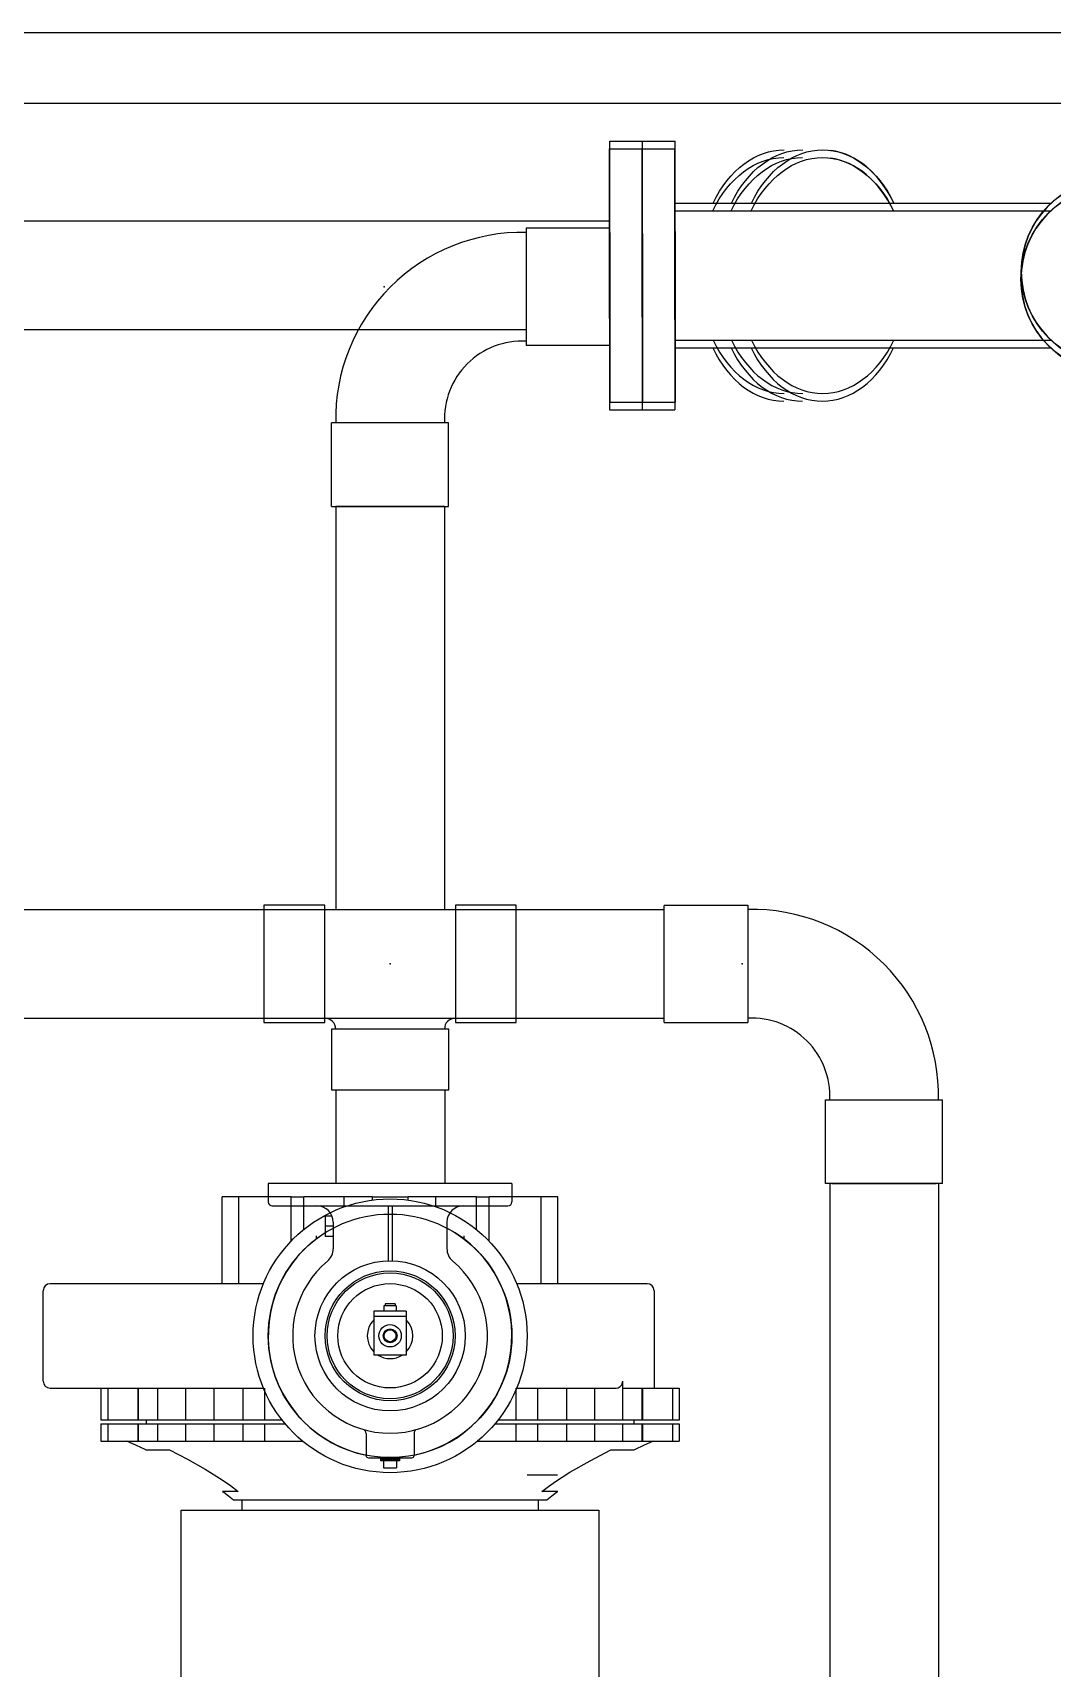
# Model space of a CAD drawing. Header units: inches. Extents: x 2625 to 3066, y 1222 to 1501.
# Drawn here: x 2930.96 to 2960.26, y 1417.42 to 1464.43 of the extents above; entities that cross this region are included whole.
import ezdxf

# ---------------------------------------------------------------- set-up
doc = ezdxf.new("R2010")
doc.units = ezdxf.units.IN
doc.header["$MEASUREMENT"] = 0
doc.header["$PDSIZE"] = -1
doc.layers.add('WDPUMP', color=7, linetype='Continuous')
doc.layers.add('WSPUMP', color=7, linetype='Continuous')

msp = doc.modelspace()

# ---------------------------------------------------------------- linework, layer by layer
at = {"color": 7, "linetype": 'Continuous'}
for p, q in [((3006.863, 1464.431), (2910.8118, 1464.431)), ((3006.863, 1464.431), (2910.8118, 1464.431)), ((3004.8521, 1462.396), (2912.8326, 1462.396)), ((3004.8521, 1462.396), (2912.8326, 1462.396))]:
    msp.add_line(p, q, dxfattribs=at)
at = {"layer": 'WDPUMP', "color": 7, "linetype": 'Continuous'}
for p, q in [((2947.5476, 1456.433), (2947.5476, 1461.3126)), ((2947.5476, 1461.3126), (2948.4851, 1461.3126)), ((2948.4851, 1456.4798), (2948.4851, 1461.3126)), ((2948.4851, 1461.3126), (2949.4226, 1461.3126)), ((2949.4226, 1456.409), (2949.4226, 1461.3126)), ((2947.5385, 1456.2119), (2947.5385, 1461.0915)), ((2947.5385, 1461.0915), (2948.476, 1461.0915)), ((2948.476, 1456.2587), (2948.476, 1461.0915)), ((2948.476, 1461.0915), (2949.4135, 1461.0915)), ((2949.4135, 1456.1879), (2949.4135, 1461.0915)), ((2949.4135, 1459.3111), (2960.214, 1459.3111)), ((2949.4226, 1459.5322), (2960.2231, 1459.5322)), ((2928.6619, 1459.0219), (2947.5385, 1459.0219)), ((2947.5476, 1458.8101), (2945.1438, 1458.8101)), ((2945.1438, 1458.8101), (2945.1438, 1455.4447)), ((2947.5476, 1455.4447), (2947.5476, 1458.8101)), ((2947.5385, 1458.4711), (2947.5385, 1453.5915)), ((2947.5385, 1458.4711), (2947.5385, 1455.3415)), ((2947.5476, 1458.6922), (2947.5476, 1453.8126)), ((2947.5476, 1458.6922), (2947.5476, 1455.5626)), ((2948.476, 1458.4243), (2948.476, 1453.5915)), ((2948.4851, 1458.6454), (2948.4851, 1453.8126)), ((2949.4135, 1458.4952), (2949.4135, 1453.5915)), ((2949.4226, 1458.7163), (2949.4226, 1453.8126)), ((2928.6619, 1455.8969), (2940.3197, 1455.8969)), ((2949.4226, 1455.5931), (2960.2231, 1455.5931)), ((2947.5476, 1455.4447), (2945.1438, 1455.4447)), ((2949.4135, 1455.372), (2960.214, 1455.372)), ((2947.5385, 1453.5915), (2948.476, 1453.5915)), ((2947.5476, 1453.8126), (2948.4851, 1453.8126)), ((2948.476, 1453.5915), (2949.4135, 1453.5915)), ((2948.4851, 1453.8126), (2949.4226, 1453.8126)), ((2942.913, 1453.214), (2939.5477, 1453.214)), ((2939.5477, 1450.8101), (2939.5477, 1453.214)), ((2942.913, 1450.8101), (2942.913, 1453.214)), ((2939.5477, 1450.8101), (2942.913, 1450.8101)), ((2939.6678, 1450.8101), (2939.6678, 1439.2314)), ((2942.7928, 1450.8101), (2939.6678, 1450.8101)), ((2942.7303, 1450.8101), (2939.7303, 1450.8101)), ((2942.7928, 1450.8101), (2942.7928, 1439.2314)), ((2928.671, 1439.2314), (2937.6005, 1439.2314)), ((2937.6053, 1439.3564), (2937.6053, 1435.9814)), ((2939.3553, 1439.3564), (2937.6053, 1439.3564)), ((2939.3553, 1435.9814), (2939.3553, 1439.3564)), ((2939.3553, 1439.2314), (2943.1053, 1439.2314)), ((2944.8553, 1439.3564), (2943.1053, 1439.3564)), ((2943.1053, 1439.3564), (2943.1053, 1435.9814)), ((2944.8553, 1435.9814), (2944.8553, 1439.3564)), ((2944.8553, 1435.9862), (2944.8553, 1439.3516)), ((2944.8553, 1439.2314), (2949.1062, 1439.2314)), ((2949.1062, 1439.3516), (2951.5101, 1439.3516)), ((2949.1062, 1435.9814), (2949.1062, 1439.3468)), ((2951.5101, 1439.3516), (2951.5101, 1435.9862)), ((2928.671, 1436.1064), (2937.6005, 1436.1064)), ((2937.6053, 1435.9814), (2939.3553, 1435.9814)), ((2942.9178, 1435.7939), (2939.5428, 1435.7939)), ((2939.5428, 1435.7939), (2939.5428, 1434.0439)), ((2942.9178, 1434.0439), (2942.9178, 1435.7939)), ((2943.1053, 1435.9814), (2944.8553, 1435.9814)), ((2944.8553, 1436.1064), (2949.1062, 1436.1064)), ((2949.1062, 1435.9862), (2951.5101, 1435.9862)), ((2939.5428, 1434.0439), (2942.9178, 1434.0439)), ((2939.6745, 1434.0439), (2939.6745, 1431.3516)), ((2942.7995, 1434.0439), (2942.7995, 1431.3516)), ((2953.7408, 1433.7555), (2957.1062, 1433.7555)), ((2953.7408, 1431.3516), (2953.7408, 1433.7555)), ((2957.1062, 1431.3516), (2957.1062, 1433.7555)), ((2944.7303, 1431.3516), (2937.7303, 1431.3516)), ((2937.7303, 1431.3516), (2937.7303, 1430.8266)), ((2944.7303, 1431.3516), (2944.7303, 1430.8266)), ((2957.1062, 1431.3516), (2953.7408, 1431.3516)), ((2953.861, 1431.3516), (2953.861, 1400.0626)), ((2953.9235, 1431.3516), (2956.9235, 1431.3516)), ((2956.986, 1431.3516), (2956.986, 1400.0626)), ((2936.4063, 1428.4726), (2936.4063, 1430.9726)), ((2936.8882, 1430.9726), (2936.4063, 1430.9726)), ((2936.8882, 1428.4726), (2936.8882, 1430.9726)), ((2938.3913, 1430.9726), (2936.8882, 1430.9726)), ((2937.847, 1430.71), (2944.6137, 1430.71)), ((2938.3913, 1429.7013), (2938.3913, 1430.9726)), ((2938.3913, 1430.9726), (2938.7512, 1430.9726)), ((2938.749, 1430.0307), (2938.749, 1430.9726)), ((2939.913, 1430.9726), (2938.749, 1430.9726)), ((2939.913, 1430.6846), (2939.913, 1430.9726)), ((2940.7221, 1430.9726), (2939.913, 1430.9726)), ((2940.7221, 1430.8787), (2940.7221, 1430.9726)), ((2940.7221, 1430.9726), (2941.7518, 1430.9726)), ((2941.172, 1430.71), (2941.172, 1429.1342)), ((2941.2887, 1430.71), (2941.2887, 1429.1342)), ((2942.5453, 1430.9726), (2941.7518, 1430.9726)), ((2941.7518, 1430.8769), (2941.7518, 1430.9726)), ((2942.5453, 1430.6854), (2942.5453, 1430.9726)), ((2943.7095, 1430.9726), (2942.5453, 1430.9726)), ((2943.7095, 1430.0325), (2943.7095, 1430.9726)), ((2943.7117, 1430.9726), (2944.0774, 1430.9726)), ((2944.0774, 1429.6929), (2944.0774, 1430.9726)), ((2945.5712, 1430.9726), (2944.0774, 1430.9726)), ((2945.5712, 1428.4726), (2945.5712, 1430.9726)), ((2946.0537, 1430.9726), (2945.5712, 1430.9726)), ((2946.0537, 1428.4726), (2946.0537, 1430.9726)), ((2946.0544, 1428.4726), (2946.0537, 1430.9726)), ((2946.0537, 1430.9726), (2946.0537, 1430.9726)), ((2939.563, 1430.4183), (2939.3637, 1430.4183)), ((2939.3637, 1430.4183), (2939.3637, 1429.835)), ((2939.597, 1430.1266), (2939.3637, 1430.1266)), ((2939.597, 1430.2433), (2939.597, 1429.4794)), ((2942.8637, 1430.2433), (2942.8637, 1429.4794)), ((2939.1053, 1429.8516), (2939.1053, 1429.7577)), ((2939.597, 1429.835), (2939.3637, 1429.835)), ((2943.3553, 1429.7577), (2943.3553, 1429.8516)), ((2931.2653, 1425.6726), (2931.2653, 1428.2726)), ((2937.5908, 1428.4726), (2931.4653, 1428.4726)), ((2948.6153, 1428.4726), (2944.8699, 1428.4726)), ((2948.8153, 1428.2726), (2948.8153, 1425.4726)), ((2941.0553, 1427.8401), (2941.0553, 1427.6861)), ((2941.4053, 1427.8401), (2941.0553, 1427.8401)), ((2941.3762, 1427.8985), (2941.0845, 1427.8985)), ((2941.0845, 1427.8985), (2941.0845, 1427.8401)), ((2941.3762, 1427.8985), (2941.3762, 1427.8401)), ((2941.4053, 1427.8401), (2941.4053, 1427.6861)), ((2940.7637, 1427.6861), (2940.7637, 1426.4227)), ((2941.697, 1427.6861), (2940.7637, 1427.6861)), ((2941.697, 1427.5306), (2940.7637, 1427.5306)), ((2941.697, 1427.6861), (2941.697, 1426.4227)), ((2941.697, 1426.4227), (2940.7637, 1426.4227)), ((2931.4653, 1425.4726), (2937.5941, 1425.4726)), ((2932.9235, 1425.4726), (2932.9236, 1424.5556)), ((2932.9236, 1425.4726), (2932.9236, 1424.5556)), ((2933.1187, 1425.4726), (2933.1187, 1424.5556)), ((2933.9815, 1425.4726), (2933.9815, 1424.5556)), ((2933.9932, 1425.4726), (2933.9932, 1424.5556)), ((2934.5488, 1425.4726), (2934.5488, 1424.5556)), ((2935.3534, 1425.4726), (2935.3534, 1424.5556)), ((2936.1646, 1425.4726), (2936.1646, 1424.5556)), ((2936.9961, 1425.4726), (2936.9961, 1424.5556)), ((2937.62, 1425.4726), (2937.62, 1424.5556)), ((2944.841, 1425.4726), (2944.841, 1424.5556)), ((2944.8666, 1425.4726), (2947.7257, 1425.4726)), ((2945.465, 1425.4726), (2945.465, 1424.5556)), ((2946.2964, 1425.4726), (2946.2964, 1424.5556)), ((2947.1075, 1425.4726), (2947.1075, 1424.5556)), ((2947.9122, 1425.6549), (2947.9122, 1424.5556)), ((2947.9147, 1425.4726), (2947.9147, 1425.6726)), ((2947.9147, 1425.4726), (2948.4677, 1425.4726)), ((2948.4675, 1425.4726), (2948.7642, 1425.4726)), ((2948.4677, 1425.4726), (2948.4677, 1424.5556)), ((2948.4793, 1425.4726), (2948.4793, 1424.5556)), ((2948.7642, 1425.4726), (2949.3421, 1425.4726)), ((2949.3421, 1425.4726), (2949.3421, 1424.5556)), ((2949.3421, 1425.4726), (2949.5372, 1425.4726)), ((2949.5372, 1425.4726), (2949.5372, 1424.5556)), ((2933.1187, 1424.5556), (2932.9236, 1424.5556)), ((2932.9236, 1424.5556), (2932.9236, 1424.5556)), ((2932.9236, 1424.4476), (2932.9236, 1423.9476)), ((2932.9236, 1424.4476), (2933.1187, 1424.4476)), ((2932.9236, 1424.4476), (2932.9236, 1423.9476)), ((2932.9236, 1424.4476), (2932.9236, 1424.4476)), ((2933.9815, 1424.5556), (2933.1187, 1424.5556)), ((2933.1187, 1424.4476), (2933.1187, 1423.9476)), ((2933.1187, 1424.4476), (2933.9815, 1424.4476)), ((2933.993, 1424.5556), (2933.9815, 1424.5556)), ((2933.9815, 1424.4476), (2933.9815, 1423.9476)), ((2933.9815, 1424.4476), (2933.993, 1424.4476)), ((2934.5488, 1424.5556), (2933.9932, 1424.5556)), ((2933.9932, 1424.4476), (2933.9932, 1423.9476)), ((2933.9932, 1424.4476), (2934.5488, 1424.4476)), ((2934.2303, 1424.4476), (2934.2303, 1424.5556)), ((2935.3534, 1424.5556), (2934.5488, 1424.5556)), ((2934.5488, 1424.4476), (2934.5488, 1423.9476)), ((2934.5488, 1424.4476), (2935.3534, 1424.4476)), ((2936.1643, 1424.5556), (2935.3534, 1424.5556)), ((2935.3534, 1424.4476), (2935.3534, 1423.9476)), ((2935.3534, 1424.4476), (2936.1643, 1424.4476)), ((2936.9961, 1424.5556), (2936.1646, 1424.5556)), ((2936.1646, 1424.4476), (2936.1646, 1423.9476)), ((2936.1646, 1424.4476), (2936.9961, 1424.4476)), ((2937.62, 1424.5556), (2936.9961, 1424.5556)), ((2936.9961, 1424.4476), (2936.9961, 1423.9476)), ((2936.9961, 1424.4476), (2937.62, 1424.4476)), ((2938.1283, 1424.5556), (2937.62, 1424.5556)), ((2937.62, 1424.4476), (2937.62, 1423.9476)), ((2937.62, 1424.4476), (2938.2157, 1424.4476)), ((2944.245, 1424.4476), (2944.841, 1424.4476)), ((2944.841, 1424.5556), (2944.3324, 1424.5556)), ((2945.465, 1424.5556), (2944.841, 1424.5556)), ((2944.841, 1424.4476), (2944.841, 1423.9476)), ((2944.841, 1424.4476), (2945.465, 1424.4476)), ((2946.2964, 1424.5556), (2945.465, 1424.5556)), ((2945.465, 1424.4476), (2945.465, 1423.9476)), ((2945.465, 1424.4476), (2946.2964, 1424.4476)), ((2947.1075, 1424.5556), (2946.2961, 1424.5556)), ((2946.2961, 1424.4476), (2947.1075, 1424.4476)), ((2946.2964, 1424.4476), (2946.2964, 1423.9476)), ((2947.9122, 1424.5556), (2947.1075, 1424.5556)), ((2947.1075, 1424.4476), (2947.1075, 1423.9476)), ((2947.1075, 1424.4476), (2947.9122, 1424.4476)), ((2948.4677, 1424.5556), (2947.9122, 1424.5556)), ((2947.9122, 1424.4476), (2947.9122, 1423.9476)), ((2947.9122, 1424.4476), (2948.4677, 1424.4476)), ((2948.2303, 1424.5556), (2948.2303, 1424.4476)), ((2948.4793, 1424.5556), (2948.4675, 1424.5556)), ((2948.4675, 1424.4476), (2948.4793, 1424.4476)), ((2948.4677, 1424.4476), (2948.4677, 1423.9476)), ((2949.3421, 1424.5556), (2948.4793, 1424.5556)), ((2948.4793, 1424.4476), (2948.4793, 1423.9476)), ((2948.4793, 1424.4476), (2949.3421, 1424.4476)), ((2949.5372, 1424.5556), (2949.3421, 1424.5556)), ((2949.3421, 1424.4476), (2949.3421, 1423.9476)), ((2949.3421, 1424.4476), (2949.5372, 1424.4476)), ((2949.5372, 1424.4476), (2949.5372, 1423.9476)), ((2940.5429, 1424.1668), (2940.5429, 1423.5355)), ((2941.9178, 1424.1668), (2941.9178, 1423.5355)), ((2932.9236, 1423.9476), (2933.1187, 1423.9476)), ((2932.9236, 1423.9476), (2932.9236, 1423.9476)), ((2933.1187, 1423.9476), (2933.9815, 1423.9476)), ((2933.9815, 1423.9476), (2933.9932, 1423.9476)), ((2933.9932, 1423.9476), (2934.5488, 1423.9476)), ((2934.2144, 1423.6976), (2934.8879, 1423.6976)), ((2934.5488, 1423.9476), (2935.3534, 1423.9476)), ((2935.3534, 1423.9476), (2936.1646, 1423.9476)), ((2936.1646, 1423.9476), (2936.9961, 1423.9476)), ((2936.9961, 1423.9476), (2937.62, 1423.9476)), ((2937.62, 1423.9476), (2938.7185, 1423.9476)), ((2943.7422, 1423.9476), (2944.841, 1423.9476)), ((2944.841, 1423.9476), (2945.465, 1423.9476)), ((2945.465, 1423.9476), (2946.2964, 1423.9476)), ((2946.2964, 1423.9476), (2947.1075, 1423.9476)), ((2947.1075, 1423.9476), (2947.9122, 1423.9476)), ((2947.5728, 1423.6976), (2948.2464, 1423.6976)), ((2947.9122, 1423.9476), (2948.4677, 1423.9476)), ((2948.4677, 1423.9476), (2948.4793, 1423.9476)), ((2948.4793, 1423.9476), (2949.3421, 1423.9476)), ((2949.3421, 1423.9476), (2949.5372, 1423.9476)), ((2940.6059, 1423.4725), (2941.8548, 1423.4725)), ((2940.9604, 1423.3836), (2940.9631, 1423.4725)), ((2940.9604, 1423.3836), (2940.9631, 1423.4725)), ((2941.5003, 1423.3836), (2940.9604, 1423.3836)), ((2941.4991, 1423.4236), (2940.9616, 1423.4236)), ((2941.0429, 1423.3836), (2941.0429, 1423.1819)), ((2941.0429, 1423.1819), (2941.4178, 1423.1819)), ((2941.4178, 1423.3836), (2941.4178, 1423.1819)), ((2941.5003, 1423.3836), (2941.4976, 1423.4725)), ((2941.4976, 1423.4725), (2941.5003, 1423.3836)), ((2945.1653, 1422.9766), (2946.0403, 1422.9766)), ((2936.8657, 1422.4976), (2936.415, 1422.4976)), ((2945.7303, 1422.2476), (2936.7304, 1422.2476)), ((2936.9803, 1421.9666), (2936.9803, 1422.2476)), ((2945.4803, 1422.2476), (2945.4803, 1421.9666)), ((2946.0456, 1422.4976), (2945.595, 1422.4976)), ((2935.2303, 1399.9566), (2935.2303, 1421.9666)), ((2935.2303, 1421.9666), (2947.2303, 1421.9666)), ((2947.2303, 1421.9666), (2947.2303, 1408.7416))]:
    msp.add_line(p, q, dxfattribs=at)
at = {"layer": 'WDPUMP', "color": 7, "linetype": 'Continuous', "flags": 128}
for points in [[(2947.7257, 1425.4726), (2947.7879, 1425.484), (2947.843, 1425.5168), (2947.8848, 1425.5672), (2947.9085, 1425.6295), (2947.9122, 1425.6549)], [(2947.9122, 1425.6549), (2947.9145, 1425.6684), (2947.9147, 1425.6726)], [(2934.2165, 1423.6966), (2934.1906, 1423.7088), (2933.9446, 1423.8229), (2933.6714, 1423.9476)], [(2934.8879, 1423.6976), (2935.4074, 1423.4278), (2935.9159, 1423.1445), (2936.4081, 1422.8391), (2936.6437, 1422.6738), (2936.8657, 1422.4976)], [(2945.595, 1422.4976), (2945.7823, 1422.6478), (2945.98, 1422.7898), (2946.3989, 1423.0581), (2946.977, 1423.3868), (2947.5728, 1423.6976)], [(2948.7893, 1423.9476), (2948.512, 1423.821), (2948.2671, 1423.7073), (2948.2447, 1423.6967)], [(2936.7304, 1422.2476), (2936.5832, 1422.3713), (2936.4544, 1422.4691), (2936.4166, 1422.496)], [(2946.0433, 1422.4955), (2946.0087, 1422.471), (2945.8741, 1422.3687), (2945.7303, 1422.2476)]]:
    msp.add_lwpolyline(points, dxfattribs=at)
at = {"layer": 'WDPUMP', "color": 7, "linetype": 'Continuous'}
for centre, radius in [((2962.0508, 1457.5626), 2.6869), ((2962.0417, 1457.3415), 2.6869), ((2941.2303, 1426.9766), 3.935), ((2941.2303, 1426.9766), 3.5), ((2941.2303, 1426.9769), 2.1581), ((2941.2303, 1426.9769), 1.8669), ((2941.2303, 1426.9769), 1.8086), ((2941.2303, 1426.9766), 1.5), ((2941.2303, 1426.9766), 0.3206), ((2941.2303, 1426.9766), 0.1997), ((2941.2303, 1426.9766), 0.1706)]:
    msp.add_circle(centre, radius, dxfattribs=at)
for centre, radius, start, end in [((2962.0508, 1457.5626), 2.6869, 5.26922, 354.73078), ((2962.0417, 1457.3415), 2.6869, 5.26922, 354.73078), ((2945.0246, 1453.3332), 5.3581, 88.72526, 181.27474), ((2945.0286, 1453.3292), 2.2387, 87.04941, 182.95059), ((2951.6293, 1433.8747), 5.3581, 358.72526, 91.27474), ((2939.3553, 1435.7939), 0.3125, 0, 90), ((2943.1053, 1435.7939), 0.3125, 90, 180), ((2951.6253, 1433.8707), 2.2387, 357.04941, 92.95059), ((2937.847, 1430.8266), 0.1167, 180, 270), ((2939.1303, 1430.2433), 0.4667, 0, 90), ((2943.3303, 1430.2433), 0.4667, 90, 180), ((2944.6137, 1430.8266), 0.1167, 270, 0), ((2941.2303, 1426.9769), 3.5002, 122.22854, 258.67288), ((2941.2303, 1426.9769), 3.5002, 281.32712, 62.18388), ((2939.1303, 1429.4794), 0.4667, 310.00177, 0), ((2943.3303, 1429.4794), 0.4667, 180, 229.99823), ((2941.2303, 1426.9769), 2.8002, 130.00177, 49.99823), ((2931.4653, 1428.2726), 0.2, 90, 180), ((2948.6153, 1428.2726), 0.2, 0, 90), ((2941.2303, 1426.9766), 0.6544, 135.48649, 224.51351), ((2941.2303, 1426.9766), 0.6544, 315.48649, 44.51351), ((2941.2303, 1426.9766), 0.6544, 237.8257, 302.1743), ((2931.4653, 1425.6726), 0.2, 180, 270), ((2940.4179, 1424.1668), 0.125, 0, 74.93117), ((2942.0428, 1424.1668), 0.125, 105.06883, 180), ((2940.6059, 1423.5355), 0.063, 180, 270), ((2941.8548, 1423.5355), 0.063, 270, 0)]:
    msp.add_arc(centre, radius, start, end, dxfattribs=at)
at = {"layer": 'WDPUMP', "color": 7, "linetype": 'Continuous', "extrusion": (0, 0, -1)}
for centre, end_param in [((2952.5454, 1457.3415), 3.1415927), ((2952.5546, 1457.5626), 3.1415927), ((2953.0758, 1457.3415), 3.1415927), ((2953.0849, 1457.5626), 3.1415927), ((2953.6503, 1457.3415), 4.1147087), ((2953.6594, 1457.5626), 4.1147087)]:
    msp.add_ellipse(centre, major_axis=(0, -3.5), ratio=0.7071068, start_param=2.1684766, end_param=end_param, dxfattribs=at)
at = {"layer": 'WDPUMP', "color": 7, "linetype": 'Continuous'}
for centre, start_param, end_param in [((2953.6503, 1457.3415), -0.973116, -0.0937876), ((2953.6594, 1457.5626), -0.973116, -0.0937876), ((2952.5546, 1457.5626), 2.1684766, 3.1415927), ((2953.0849, 1457.5626), 2.1684766, 3.1415927), ((2953.6594, 1457.5626), 2.1684766, 4.1147087), ((2952.5454, 1457.3415), 2.1684766, 3.1415927), ((2953.0758, 1457.3415), 2.1684766, 3.1415927), ((2953.6503, 1457.3415), 2.1684766, 4.1147087)]:
    msp.add_ellipse(centre, major_axis=(0, 3.5), ratio=0.7071068, start_param=start_param, end_param=end_param, dxfattribs=at)
for p in [(2941.0572, 1457.1274), (2941.0572, 1457.1274), (2941.2303, 1437.6689), (2951.3457, 1437.6689)]:
    msp.add_point(p, dxfattribs=at)
at = {"layer": 'WSPUMP', "color": 7, "linetype": 'Continuous'}
for p, q in [((2947.5476, 1456.433), (2947.5476, 1461.3126)), ((2947.5476, 1461.3126), (2948.4851, 1461.3126)), ((2948.4851, 1456.4798), (2948.4851, 1461.3126)), ((2948.4851, 1461.3126), (2949.4226, 1461.3126)), ((2949.4226, 1456.409), (2949.4226, 1461.3126)), ((2947.5385, 1456.2119), (2947.5385, 1461.0915)), ((2947.5385, 1461.0915), (2948.476, 1461.0915)), ((2948.476, 1456.2587), (2948.476, 1461.0915)), ((2948.476, 1461.0915), (2949.4135, 1461.0915)), ((2949.4135, 1456.1879), (2949.4135, 1461.0915)), ((2949.4135, 1459.3111), (2960.214, 1459.3111)), ((2949.4226, 1459.5322), (2960.2231, 1459.5322)), ((2928.6619, 1459.0219), (2947.5385, 1459.0219)), ((2947.5476, 1458.8101), (2945.1438, 1458.8101)), ((2945.1438, 1458.8101), (2945.1438, 1455.4447)), ((2947.5476, 1455.4447), (2947.5476, 1458.8101)), ((2947.5385, 1458.4711), (2947.5385, 1453.5915)), ((2947.5385, 1458.4711), (2947.5385, 1455.3415)), ((2947.5476, 1458.6922), (2947.5476, 1453.8126)), ((2947.5476, 1458.6922), (2947.5476, 1455.5626)), ((2948.476, 1458.4243), (2948.476, 1453.5915)), ((2948.4851, 1458.6454), (2948.4851, 1453.8126)), ((2949.4135, 1458.4952), (2949.4135, 1453.5915)), ((2949.4226, 1458.7163), (2949.4226, 1453.8126)), ((2928.6619, 1455.8969), (2945.1438, 1455.8969)), ((2949.4226, 1455.5931), (2960.2231, 1455.5931)), ((2947.5476, 1455.4447), (2945.1438, 1455.4447)), ((2949.4135, 1455.372), (2960.214, 1455.372)), ((2947.5385, 1453.5915), (2948.476, 1453.5915)), ((2947.5476, 1453.8126), (2948.4851, 1453.8126)), ((2948.476, 1453.5915), (2949.4135, 1453.5915)), ((2948.4851, 1453.8126), (2949.4226, 1453.8126)), ((2928.671, 1439.2314), (2949.1062, 1439.2314)), ((2949.1062, 1439.3516), (2951.5101, 1439.3516)), ((2949.1062, 1435.9814), (2949.1062, 1439.3468)), ((2951.5101, 1439.3516), (2951.5101, 1435.9862)), ((2928.671, 1436.1064), (2949.1062, 1436.1064)), ((2949.1062, 1435.9862), (2951.5101, 1435.9862)), ((2953.7408, 1433.7555), (2957.1062, 1433.7555)), ((2953.7408, 1431.3516), (2953.7408, 1433.7555)), ((2957.1062, 1431.3516), (2957.1062, 1433.7555)), ((2957.1062, 1431.3516), (2953.7408, 1431.3516)), ((2953.861, 1431.3516), (2953.861, 1400.0626)), ((2953.9235, 1431.3516), (2956.9235, 1431.3516)), ((2956.986, 1431.3516), (2956.986, 1400.0626))]:
    msp.add_line(p, q, dxfattribs=at)
for centre in [(2962.0508, 1457.5626), (2962.0417, 1457.3415)]:
    msp.add_circle(centre, 2.6869, dxfattribs=at)
for centre, radius, start, end in [((2962.0508, 1457.5626), 2.6869, 5.26922, 354.73078), ((2962.0417, 1457.3415), 2.6869, 5.26922, 354.73078), ((2951.6293, 1433.8747), 5.3581, 358.72526, 91.27474), ((2951.6253, 1433.8707), 2.2387, 357.04941, 92.95059)]:
    msp.add_arc(centre, radius, start, end, dxfattribs=at)
at = {"layer": 'WSPUMP', "color": 7, "linetype": 'Continuous', "extrusion": (0, 0, -1)}
for centre, end_param in [((2952.5454, 1457.3415), 3.1415927), ((2952.5546, 1457.5626), 3.1415927), ((2953.0758, 1457.3415), 3.1415927), ((2953.0849, 1457.5626), 3.1415927), ((2953.6503, 1457.3415), 4.1147087), ((2953.6594, 1457.5626), 4.1147087)]:
    msp.add_ellipse(centre, major_axis=(0, -3.5), ratio=0.7071068, start_param=2.1684766, end_param=end_param, dxfattribs=at)
at = {"layer": 'WSPUMP', "color": 7, "linetype": 'Continuous'}
for centre, start_param, end_param in [((2953.6503, 1457.3415), -0.973116, -0.0937876), ((2953.6594, 1457.5626), -0.973116, -0.0937876), ((2952.5546, 1457.5626), 2.1684766, 3.1415927), ((2953.0849, 1457.5626), 2.1684766, 3.1415927), ((2953.6594, 1457.5626), 2.1684766, 4.1147087), ((2952.5454, 1457.3415), 2.1684766, 3.1415927), ((2953.0758, 1457.3415), 2.1684766, 3.1415927), ((2953.6503, 1457.3415), 2.1684766, 4.1147087)]:
    msp.add_ellipse(centre, major_axis=(0, 3.5), ratio=0.7071068, start_param=start_param, end_param=end_param, dxfattribs=at)
for p in [(2941.0572, 1457.1274), (2941.0572, 1457.1274), (2951.3457, 1437.6689)]:
    msp.add_point(p, dxfattribs=at)

doc.saveas('drawing.dxf')
